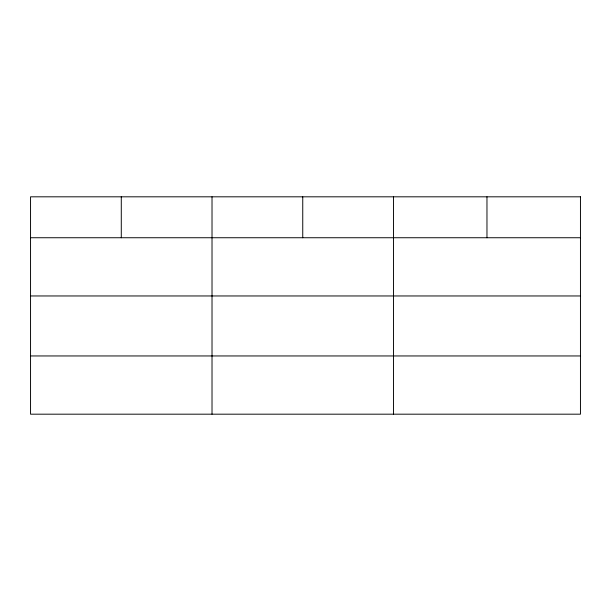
<?xml version="1.0" encoding="UTF-8"?>
<svg xmlns="http://www.w3.org/2000/svg" width="611" height="611" viewBox="0 0 611 611"><rect width="100%" height="100%" fill="white"/><g stroke="black" fill="none" stroke-linecap="round" stroke-linejoin="round"><path stroke-width="0.92" d="M30.55 237.74L580.45 237.74M30.55 295.961L580.45 295.961M30.55 355.953L580.45 355.953M486.967 196.818L486.967 237.74M393.484 196.818L393.484 414.182M302.75 196.818L302.75 237.74M212.017 196.818L212.017 414.182M121.284 196.818L121.284 237.74M580.45 196.818L30.55 196.818L30.55 414.182L580.45 414.182L580.45 196.818"/></g></svg>
